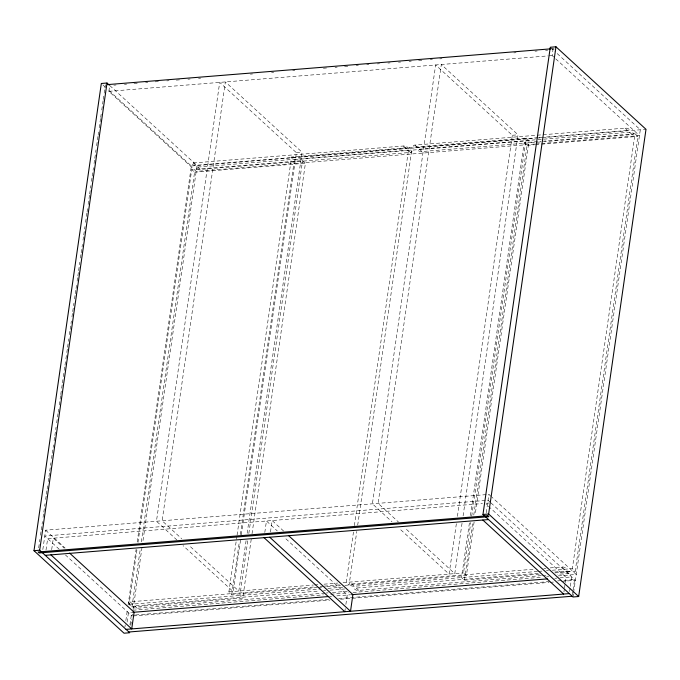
<?xml version="1.0" encoding="UTF-8"?>
<svg xmlns="http://www.w3.org/2000/svg" width="680" height="680" viewBox="0 0 680 680"><rect width="100%" height="100%" fill="white"/><g stroke="black" fill="none" stroke-linecap="round" stroke-linejoin="round"><path stroke-width="0.51" stroke-dasharray="3.4 2.55" d="M38.675 547.799L39.89 539.393M40.494 535.194L41.097 530.995M41.251 529.95L42.458 521.552M43.061 517.344L43.673 513.145M43.817 512.1L45.033 503.702M45.636 499.502L46.24 495.304M46.393 494.25L46.996 490.05M47.149 488.996L47.6 485.851M48.212 481.652L48.816 477.454M48.968 476.399L49.572 472.2M49.725 471.155L50.932 462.748M51.535 458.55L52.139 454.35M52.292 453.305L53.508 444.907M54.111 440.708L54.715 436.5M54.867 435.455L56.075 427.057M56.678 422.858L58.047 413.406M58.191 412.361L58.65 409.207M59.253 405.008L60.614 395.556M60.766 394.51L61.523 389.257M61.676 388.212L62.279 384.004M62.432 382.959L63.189 377.706M63.342 376.661L64.099 371.407M64.243 370.362L64.855 366.163M64.999 365.109L65.756 359.865M65.909 358.81L66.666 353.558M66.819 352.512L67.422 348.313M67.575 347.259L68.782 338.861M69.394 334.662L69.997 330.463M70.15 329.409L71.358 321.011M71.961 316.812L72.564 312.613M72.718 311.567L73.933 303.161M74.536 298.962L75.14 294.763M75.293 293.718L75.897 289.519M76.049 288.464L76.5 285.32M77.103 281.12L77.716 276.922M77.86 275.868L78.472 271.668M78.616 270.615L79.832 262.216M80.435 258.017L81.039 253.819M81.192 252.773L82.399 244.367M83.011 240.167L83.615 235.969M83.767 234.923L84.974 226.525M85.578 222.326L86.938 212.874M87.091 211.82L87.55 208.675M88.153 204.476L89.513 195.024M89.666 193.97L90.873 185.572M91.477 181.373L92.089 177.174M92.234 176.129L93.449 167.722M94.053 163.523L94.656 159.324M94.809 158.279L96.016 149.881M96.62 145.681L97.988 136.23M98.132 135.175L98.591 132.031M99.195 127.831L100.555 118.38M100.708 117.334L101.159 114.181M101.77 109.981L103.13 100.529M103.284 99.484L104.04 94.231M104.184 93.185L104.797 88.986M104.941 87.933L105.4 84.779M42.831 549.576L45.628 530.179L488.912 494.411L491.249 496.553M534.735 144.058L196.197 171.377L108.868 91.332L109.709 85.493L197.038 165.537L142.426 544.561M46.002 550.12L47.651 538.645L482.469 503.557M51.68 549.661L53.337 538.186L64.209 548.156M124.942 626.909L125.239 624.81M125.843 620.611L127.508 609.059M128.112 604.86L136.136 549.219M137.19 541.866L191.361 165.996L107.593 89.216M251.234 539.257L242.76 598.077L131.937 607.019L129.072 604.392L137.096 548.726M138.006 542.428L191.734 169.558L302.558 160.616L305.422 163.234L251.991 534.004M127.083 622.072L128.435 612.688L131.606 612.433M131.937 607.019L140.267 549.253M141.321 541.9L194.599 172.176L191.734 169.558M129.948 624.699L131.299 615.315L134.47 615.06M130.772 625.404L131.682 619.097M132.396 614.116L132.115 616.063L65.518 555.024M133.042 609.654L142.273 545.606M317.373 587.571L231.761 594.473L228.897 591.855L236.921 536.18M237.074 535.135L291.558 157.012L526.184 138.074L529.048 140.701L475.167 514.624M231.761 594.473L239.326 541.96M240.388 534.608L294.423 159.638L291.558 157.012M240.55 540.082L233.138 591.532L183.056 545.623M241.306 534.837L296.378 152.685L219.691 82.391L156.451 521.237L176.792 539.886M246.083 540.677L238.825 591.073L188.743 545.164M247.146 533.324L302.065 152.226L225.369 81.931L162.129 520.778L181.696 538.713M247.767 540.838L239.895 595.45L242.76 598.077M248.821 533.486L302.558 160.616M264.8 532.465L266.45 520.99L277.321 530.961M270.478 532.006L272.136 520.531L283.781 531.216M353.473 531.964L346.214 582.386L349.078 585.012L356.796 531.446M354.382 525.665L408.875 147.543L411.74 150.169L357.705 525.138M344.828 611.719L345.278 608.591M345.882 604.418L347.233 595.034L284.317 537.37M456.356 523.711L449.098 574.098L399.015 528.198M457.419 516.358L512.329 135.26L435.642 64.966L372.402 503.812L391.969 521.747M462.043 523.251L454.775 573.639L404.694 527.74M463.097 515.899L518.015 134.802L441.329 64.507L378.089 503.353L398.438 522.002M469.404 522.954L461.533 577.567L464.397 580.193L539.333 574.149M470.458 515.601L524.195 142.724L541.076 141.363M474.113 521.976L466.387 575.543L463.522 572.917L470.789 522.504M471.699 516.196L526.184 138.074M464.397 580.193L472.719 522.427M473.781 515.075L527.06 145.35L524.195 142.724M486.26 512.762L488.912 494.411M553.707 56.992L552.143 55.565L552.985 49.725M563.924 591.974L564.375 588.846M564.527 587.809L565.131 583.635M565.275 582.59L566.032 577.38L486.021 504.05M635.01 133.781L637.874 136.408L575.212 571.251L572.347 568.625L635.01 133.781L542.138 141.279M569.611 591.515L570.206 587.35M570.358 586.304L571.71 576.92L557.957 578.025M572.322 595.187L572.925 591.013M573.07 589.968L574.575 579.547L562.938 580.482M572.994 596.981L573.444 593.827M573.597 592.781L640.313 129.769L554.982 51.552M551.998 48.748L554.115 48.578M113.874 85.161L116.059 84.983M124.457 84.303L126.642 84.133M133.977 83.538L137.215 83.275M145.622 82.594L147.798 82.424M155.142 81.829L158.372 81.566M166.787 80.894L168.954 80.716M176.307 80.121L179.537 79.858M187.952 79.186L190.111 79.008M198.534 78.328L200.651 78.157M250.393 74.145L252.535 73.967M271.558 72.437L273.692 72.267M292.723 70.728L294.848 70.559M323.408 68.255L326.587 67.991M335.053 67.311L337.17 67.141M344.573 66.547L347.752 66.283M356.209 65.603L358.334 65.433M366.792 64.753L368.917 64.583M377.366 63.895L379.5 63.724M387.949 63.044L390.082 62.874M398.531 62.186L400.664 62.016M409.105 61.336L411.247 61.166M418.625 60.571L421.829 60.307M430.27 59.628L432.378 59.458M439.79 58.862L441.94 58.684M513.842 52.887L516.018 52.708M534.998 51.178L537.183 51M545.581 50.32L547.765 50.15M551.998 49.802L554.115 49.632M108.868 91.332L547.91 55.904M548.972 55.819L552.143 55.565M296.378 152.685L302.065 152.226M512.329 135.26L518.015 134.802M193.29 162.962L403.393 146.005A2.839 1.122 8.2 0 1 407.184 146.965A2.839 1.122 8.2 0 1 405.934 148.333L195.823 165.282A2.839 1.122 8.2 0 1 192.041 164.331A2.839 1.122 8.2 0 1 193.29 162.962L195.823 165.282M537.829 137.691L417.46 147.398A2.839 1.122 8.2 0 1 413.678 146.438A2.839 1.122 8.2 0 1 414.927 145.078L625.039 128.12A2.839 1.122 8.2 0 1 628.821 129.081A2.839 1.122 8.2 0 1 627.572 130.45L544.162 137.181M538.883 137.606L543.108 137.267M191.361 165.996L535.585 138.219M536.639 138.133L646 129.31M197.786 167.084L407.898 150.135A2.839 1.122 8.2 0 1 411.68 151.096A2.839 1.122 8.2 0 1 410.44 152.456L200.328 169.413A2.839 1.122 8.2 0 1 196.537 168.453A2.839 1.122 8.2 0 1 197.786 167.084L200.328 169.413M540.217 141.984L421.966 151.53A2.839 1.122 8.2 0 1 418.175 150.569A2.839 1.122 8.2 0 1 419.424 149.201L629.535 132.243A2.839 1.122 8.2 0 1 633.327 133.203A2.839 1.122 8.2 0 1 632.077 134.572L544.442 141.644M294.423 159.638L529.048 140.701M535.798 143.973L639.472 135.609L554.489 57.706M194.599 172.176L305.422 163.234M527.06 145.35L534.446 144.755M535.5 144.67L637.874 136.408M486.192 503.26L489.039 503.03M228.897 591.855L313.446 585.029M314.508 584.944L318.733 584.604M324.02 584.179L337.756 583.066M343.043 582.641L463.522 572.917M130.05 601.808L132.583 604.129A2.839 1.122 8.2 0 1 128.8 603.168A2.839 1.122 8.2 0 1 130.05 601.808L315.877 586.814M320.101 586.475L323.264 586.211M324.317 586.126L340.161 584.851M537.523 571.438L354.221 586.245A2.839 1.122 8.2 0 1 350.438 585.284A2.839 1.122 8.2 0 1 351.688 583.924L533.29 569.27M543.847 568.412L545.963 568.242M550.179 567.902L561.799 566.967A2.839 1.122 8.2 0 1 565.582 567.928A2.839 1.122 8.2 0 1 564.332 569.296L561.799 566.967M318.427 587.486L321.598 587.231M326.885 586.798L340.62 585.692M344.845 585.352L466.387 575.543M129.072 604.392L320.526 588.965M327.913 588.37L342.695 587.18M538.577 571.353L542.802 571.013M546.388 570.741L548.496 570.571M552.296 570.24L572.347 568.625M325.023 593.096L137.088 608.26A2.839 1.122 8.2 0 1 133.305 607.299A2.839 1.122 8.2 0 1 134.546 605.931L319.32 591.022M323.544 590.682L325.652 590.512M329.876 590.172L344.658 588.973M541.382 575.637L358.725 590.376A2.839 1.122 8.2 0 1 354.943 589.415A2.839 1.122 8.2 0 1 356.184 588.047L538.849 573.308M554.685 572.033L566.295 571.09A2.839 1.122 8.2 0 1 570.087 572.05A2.839 1.122 8.2 0 1 568.837 573.418L557.217 574.354M555.16 572.866L575.212 571.251M326.077 593.011L328.194 592.841M332.418 592.492L347.2 591.303M542.436 575.552L546.66 575.203M132.957 610.223L323.391 594.856M330.795 594.26L348.78 592.807M353.013 592.467L542.385 577.184M546.618 576.844L548.735 576.674M558.255 575.9L576.24 574.456L492.022 497.267M329.443 596.471L331.559 596.3M336.846 595.867L350.6 594.762M554.787 578.281L556.903 578.111M135.532 614.975L329.137 599.352M338.657 598.578L550.248 581.51M557.651 580.907L561.884 580.567M133.178 615.978L329.953 600.1M340.536 599.241L548.947 582.428M550.001 582.343L554.234 582.004M561.646 581.4L575.399 580.295L490.935 502.877M550.29 47.252L554.548 51.153M625.039 128.12L627.572 130.45M629.535 132.243L632.077 134.572M414.927 145.078L417.46 147.398M419.424 149.201L421.966 151.53M403.393 146.005L405.934 148.333M407.898 150.135L410.44 152.456M102.892 84.915L106.803 88.502M566.295 571.09L568.837 573.418M490.408 502.392L488.062 500.25L44.786 536.019L59.304 549.329M351.688 583.924L354.221 586.245M356.184 588.047L358.725 590.376M134.546 605.931L137.088 608.26M45.628 530.179L65.127 548.046"/><path stroke-width="1.02" d="M34 550.689L39.686 550.231L129.71 632.748L124.032 633.207L34 550.689L101.328 83.478L107.007 83.019L109.361 85.17M39.686 550.231L107.007 83.019M482.962 514.462L550.29 47.252L555.968 46.792L646 129.31L578.671 596.521L572.994 596.981L482.962 514.462L488.639 514.004L578.671 596.521M488.639 514.004L555.968 46.792M107.516 84.609L550.936 48.833M45.245 555.331L488.529 519.562M132.668 612.348L328.389 596.556M351.662 594.677L547.383 578.884M126.029 629.374L569.304 593.606M128.894 632L572.169 596.233M482.842 520.021L563.626 594.065M288.447 535.483L352.911 594.575L350.514 611.26L269.731 537.217M264.044 537.676L344.828 611.719M69.649 553.137L134.121 612.229L131.716 628.915L50.932 554.871M487.84 515.703L38.072 551.998L39.134 552.967L488.912 516.673L487.84 515.703"/></g></svg>
